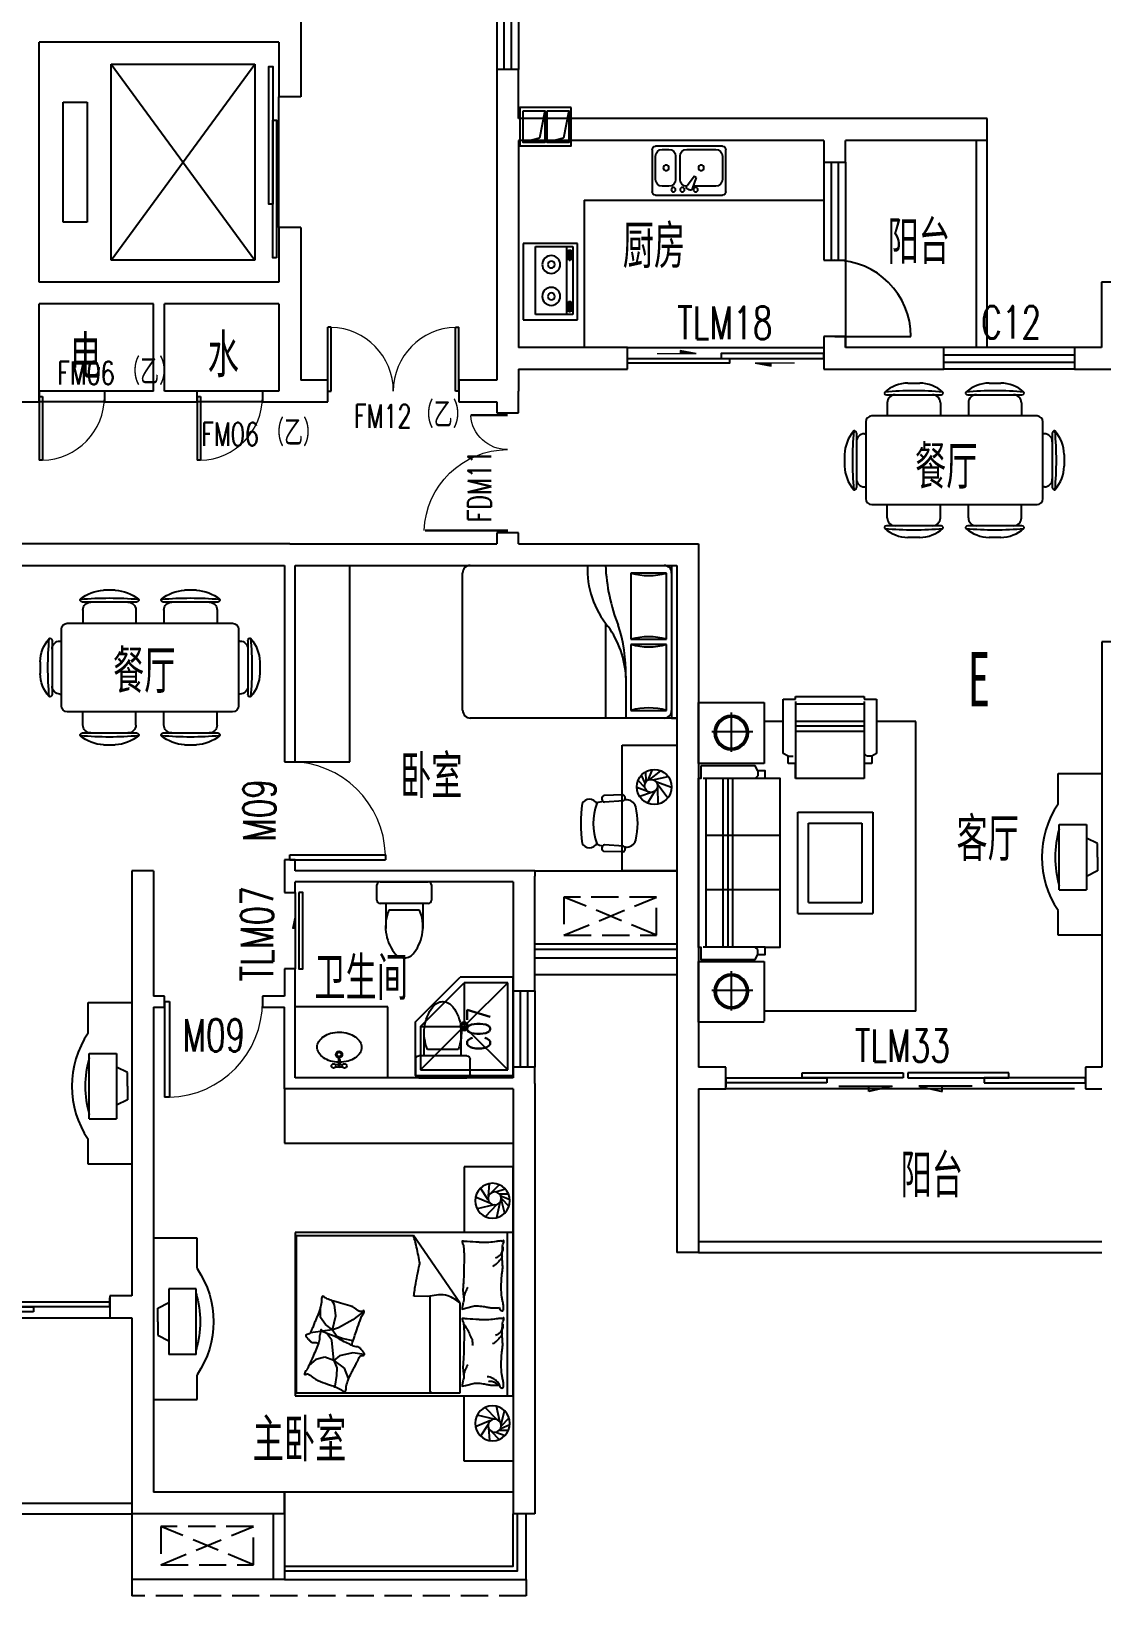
# Model space of a CAD drawing. Extents: x -503102 to -474302, y -636822 to -607622.
# Drawn here: x -489524 to -479702, y -636822 to -622472 of the extents above; entities that cross this region are included whole.
import ezdxf
from ezdxf.enums import TextEntityAlignment as Align

# ---------------------------------------------------------------- set-up
doc = ezdxf.new("R2010")
doc.units = 0
doc.header["$LTSCALE"] = 1000
doc.header["$MEASUREMENT"] = 0
doc.linetypes.add('DASH', pattern=[0.35, 0.25, -0.1])
doc.linetypes.add('HIDDEN2', pattern=[4, 3, -1])
doc.layers.get('0').update_dxf_attribs({"linetype": 'CONTINUOUS'})
for name, color, linetype in [('BACONY', 6, 'CONTINUOUS'), ('FUR', 8, 'CONTINUOUS'), ('LVTRY', 8, 'CONTINUOUS'), ('PUB_DIM', 3, 'CONTINUOUS'), ('PUB_TEXT', 7, 'CONTINUOUS'), ('STAIR', 3, 'CONTINUOUS'), ('Text(文字)', 7, 'CONTINUOUS'), ('WALL', 2, 'CONTINUOUS'), ('WINDOW', 3, 'CONTINUOUS'), ('WINDOW_TEXT', 7, 'CONTINUOUS'), ('厨洁', 151, 'CONTINUOUS'), ('家具', 145, 'CONTINUOUS'), ('看线', 4, 'CONTINUOUS')]:
    doc.layers.add(name, color=color, linetype=linetype)
doc.layers.get('PUB_DIM').off()
doc.styles.add('_TCH_WINDOW', font='SIMPLEX', dxfattribs={"height": 3.5, "bigfont": 'GBCBIG'})
doc.styles.add('ATT', font='TXT')
doc.styles.add('DIM_FONT', font='ROMAND.shx', dxfattribs={"width": 0.7})
doc.styles.add('HZ', font='', dxfattribs={"width": 0.8})
doc.styles.get("Standard").update_dxf_attribs({"font": 'GBENOR', "bigfont": 'GBCBIG'})
doc.styles.get('HZ').set_extended_font_data('FangSong_GB2312')

# ---------------------------------------------------------------- blocks, each defined once
blk = doc.blocks.new('A$C6A1B0631')
for p, q in [((0, 527), (0, 667)), ((30, 697), (470, 697)), ((500, 667), (500, 527)), ((470, 497), (30, 497)), ((80, 497), (80, 267)), ((390, 437), (110, 437)), ((420, 497), (420, 267))]:
    blk.add_line(p, q)
for centre, radius, start, end in [((30, 667), 30, 90, 180), ((470, 667), 30, 0, 90), ((30, 527), 30, 180, 270), ((477, 284), 398, 157.4505, 216.6381), ((23, 284), 398, 323.3619, 382.5495), ((470, 527), 30, 270, 360), ((250, 108), 110, 213.4509, 326.5491)]:
    blk.add_arc(centre, radius, start, end)
blk = doc.blocks.new('12121')
at = {"layer": '厨洁'}
for p, q in [((21333, 79452), (22233, 79452)), ((21333, 78964), (21333, 79452)), ((21383, 79402), (22183, 79402)), ((21383, 79402), (21757, 79028)), ((21383, 79002), (21383, 79402)), ((22183, 79402), (21809, 79028)), ((22183, 79402), (22183, 78602)), ((22233, 79452), (22233, 78552)), ((22233, 79452), (22233, 78902)), ((21333, 78964), (21746, 78552)), ((21383, 79002), (21783, 78602)), ((21383, 79002), (21746, 79002)), ((21758, 79002), (21783, 79002)), ((21783, 79002), (21783, 79027)), ((21783, 79002), (21808, 79002)), ((21783, 78977), (21783, 79002)), ((21783, 78602), (21783, 78964)), ((21809, 78975), (22183, 78602)), ((22233, 78552), (21746, 78552)), ((22183, 78602), (21783, 78602))]:
    blk.add_line(p, q, dxfattribs=at)
for radius in [37.5, 25]:
    blk.add_circle((21783, 79002), radius, dxfattribs=at)
blk = doc.blocks.new('_E0BEL')
for p, q in [((1, 118), (1, 175)), ((13, 118), (13, 175))]:
    blk.add_line(p, q)
at = {"elevation": 0}
for points in [[(-200, 8, -0.138026), (-186, 58, -0.10705), (-140, 105, -0.080655), (-76, 134, -0.06508), (1, 145, -0.068521)], [(13, 144, -0.061921), (86, 133, -0.080655), (149, 103, -0.10705), (194, 55, -0.138026), (208, 5, -0.138026), (193, -45, -0.10705), (147, -93, -0.080655), (84, -121, -0.068521), (3, -132, -0.068521), (-78, -120, -0.080655), (-141, -90, -0.10705), (-187, -42, -0.138026), (-200, 8, -0.138026)]]:
    blk.add_lwpolyline(points, format="xyb", dxfattribs=at)
for centre, radius in [((-43, 178, 0), 20), ((57, 178, 0), 20), ((7, 72, 0), 30), ((7, 72, 0), 20)]:
    blk.add_circle(centre, radius)
for centre, radius, start, end in [((7, -329, 0), 517, 86.4357, 93.5643), ((7, 685, 0), 517, 266.4357, 269.335), ((7, 175, 0), 6, 360, 180), ((7, 685, 0), 517, 270.665, 273.5643), ((7, 118, 0), 6, 180, 360)]:
    blk.add_arc(centre, radius, start, end)
at = {"style": 'DIM_FONT', "width": 0.8, "flags": 9}
for tag in ['XSIZE', 'YSIZE']:
    blk.add_attdef(tag, (0, 0), '', height=0.5, dxfattribs=at)
blk = doc.blocks.new('A$C2D356BCF')
at = {"layer": 'FUR'}
for p, q in [((147, 1482), (547, 1482)), ((147, 1202), (147, 1482)), ((547, 1482), (547, 1)), ((157, 1015), (407, 1015)), ((157, 415), (157, 1015)), ((407, 1015), (407, 415)), ((507, 840), (407, 890)), ((507, 715), (507, 840)), ((507, 590), (407, 540)), ((507, 715), (507, 590)), ((157, 415), (407, 415)), ((147, 0), (147, 228)), ((547, 1), (147, 0))]:
    blk.add_line(p, q, dxfattribs=at)
for centre, radius, start, end in [((862, 715), 865, 145.7553, 214.2447), ((1045, 715), 925, 163.6295, 196.3705)]:
    blk.add_arc(centre, radius, start, end, dxfattribs=at)
blk = doc.blocks.new('$plan$00001557')
at = {"layer": 'FUR'}
for p, q in [((0, 1350), (-450, 1350)), ((-450, 1350), (-450, 750)), ((0, 750), (0, 1350)), ((-226, 1043), (-217, 1159)), ((-202, 1074), (-128, 1149)), ((-207, 976), (-346, 1035)), ((-229, 1012), (-299, 1118)), ((-160, 1083), (-75, 1112)), ((-125, 1064), (-43, 1064)), ((-115, 1048), (-30, 1013)), ((-111, 1011), (-79, 886)), ((-110, 1026), (-38, 950)), ((-174, 964), (-332, 926)), ((-150, 967), (-256, 855)), ((-124, 986), (-153, 845)), ((-2000, -750), (-2000, 750)), ((-2000, 750), (0, 750)), ((-1988, 724), (-1988, -722)), ((-489, 724), (-1988, 724)), ((-489, -103), (-489, 724)), ((-52, 750), (-52, -750)), ((0, 750), (0, -750)), ((-1638, 660), (-1645, 663)), ((-1621, 562), (-1638, 660)), ((-1552, 495), (-1514, 589)), ((-1514, 589), (-1518, 613)), ((-761, 704), (-761, -165)), ((-1810, 415), (-1873, 469)), ((-1645, 426), (-1552, 495)), ((-1645, 426), (-1618, 493)), ((-1618, 493), (-1621, 562)), ((-1728, 395), (-1810, 415)), ((-1645, 426), (-1728, 395)), ((-1645, 426), (-1664, 240)), ((-1593, 381), (-1645, 426)), ((-1471, 355), (-1593, 381)), ((-1368, 369), (-1471, 355)), ((-1767, 158), (-1861, 170)), ((-1658, 145), (-1752, 156)), ((-1658, 145), (-1721, 95)), ((-1700, 190), (-1709, 178)), ((-1664, 240), (-1700, 190)), ((-1658, 145), (-1617, 202)), ((-1603, 127), (-1658, 145)), ((-1658, 145), (-1626, 16)), ((-1617, 202), (-1559, 222)), ((-1559, 222), (-1470, 241)), ((-1721, 95), (-1769, 30)), ((-1769, 30), (-1769, -63)), ((-1626, 16), (-1640, -87)), ((-1472, 52), (-1603, 127)), ((-1368, -28), (-1472, 52)), ((-1640, -87), (-1660, -123)), ((-489, -103), (-916, -722)), ((0, -750), (-2000, -750)), ((-1988, -722), (-916, -722)), ((-450, -1350), (-450, -750)), ((0, -750), (0, -1350)), ((-174, -1002), (-332, -965)), ((-150, -1005), (-256, -894)), ((-124, -1025), (-153, -884)), ((-111, -1050), (-79, -925)), ((-110, -1065), (-38, -989)), ((-207, -1015), (-346, -1074)), ((-229, -1050), (-299, -1157)), ((-226, -1082), (-217, -1198)), ((-202, -1113), (-128, -1187)), ((-160, -1121), (-75, -1151)), ((-125, -1103), (-43, -1103)), ((-115, -1086), (-30, -1052)), ((0, -1350), (-450, -1350))]:
    blk.add_line(p, q, dxfattribs=at)
blk.add_lwpolyline([(-1583, 692, 0.101392), (-1559, 710, -0.223768), (-1546, 716, -0.25558), (-1541, 714, -0.081563), (-1535, 698, -0.071805), (-1534, 681, 0.069985), (-1532, 664, 0.03546), (-1515, 605, 0.029432), (-1485, 539, 0.001554), (-1468, 506, -0.00152), (-1451, 474, -0.004735), (-1433, 439, 0.00382), (-1412, 397, 0.296001), (-1378, 378, -0.649774), (-1367, 357, -0.02319), (-1372, 352, 0.0288), (-1375, 348, 0.005727), (-1380, 341, -0.004358), (-1387, 332, -0.027528), (-1403, 314, -0.046214), (-1414, 305, -0.194121), (-1430, 300, 0.133719), (-1454, 297, 0.011505), (-1496, 279, 0.008882), (-1550, 253, 0.012426), (-1618, 215, -0.033612), (-1644, 203), (-1701, 180), (-1744, 162, 0.224341), (-1757, 147, -0.722772), (-1766, 147, -0.103513), (-1767, 151, 0.053465), (-1767, 158, 0.030109), (-1772, 181, -0.031436), (-1776, 203, -0.05324), (-1776, 218, 0.05518), (-1777, 233, 0.056271), (-1783, 258, 0.0108), (-1835, 384, 0.00456), (-1873, 469, 0.01125), (-1889, 503, 0.069394), (-1902, 521, -0.079756), (-1912, 537, -0.106399), (-1915, 551, -0.328642), (-1912, 555, -0.299547), (-1906, 554, 0.189917), (-1896, 549, 0.033518), (-1886, 548, 0.075627), (-1882, 549, 0.053489), (-1874, 553, 0.017838), (-1853, 566, 0.038394), (-1830, 585, -0.059529), (-1815, 597, -0.035943), (-1790, 610, -0.011245), (-1705, 642, -0.006203), (-1667, 655, 0.010783), (-1645, 663, 0.019485), (-1632, 668, 0.005062)], format="xyb", close=True, dxfattribs=at)
for points in [[(-127, 649, -0.263368), (-108, 677, -0.494818), (-89, 668, -0.049225), (-88, 650, -0.036831), (-89, 626, -0.031893), (-97, 589, 0.035782), (-104, 555, 0.032941), (-110, 465, 0.026564), (-104, 354, 0.017905), (-99, 316, -0.033397), (-97, 296, -0.03204), (-97, 259, 0.018442), (-101, 195, 0.010837), (-100, 130, 0.014624), (-97, 82, 0.111249), (-89, 59, -0.153708), (-86, 42, -0.076444), (-87, 35, -0.215512), (-89, 33, -0.585858), (-92, 36, 0.363489), (-95, 41, 0.191716), (-106, 41, -0.129675), (-123, 39, -0.01735), (-140, 42, 0.019326), (-155, 44, 0.018818), (-223, 51, 0.021828), (-283, 52, 0.006204), (-316, 50, 0.001963), (-423, 44, 0.028341), (-459, 40, -0.117014), (-468, 41, -0.36606), (-469, 42, -0.03973), (-466, 56, -0.048309), (-461, 69, 0.062981), (-457, 80, 0.04058), (-454, 103, 0.014345), (-451, 170, 0.005484), (-452, 296, 0.007153), (-455, 392, 0.008762), (-458, 434, -0.008153), (-461, 480, -0.06251), (-456, 537, 0.078669), (-454, 583, 0.047825), (-459, 605, -0.034494), (-466, 636, -0.023571), (-469, 661, -0.510228), (-468, 662), (-438, 655), (-356, 634, 0.073041), (-336, 632, 0.023305), (-275, 638, 0.018299), (-252, 642, -0.01097), (-214, 649, -0.042281), (-180, 652, -0.027201), (-126, 649)], [(-127, 649, -0.077379), (-152, 614, -0.077379), (-187, 589, -0.047525), (-211, 579, -0.047525), (-238, 574)], [(-143, 651, -0.05369), (-156, 636, -0.070312), (-168, 628, -0.015448), (-177, 625, -0.013244), (-187, 621, -0.082127), (-205, 618, -0.064164), (-228, 621)], [(-454, 559, 0.009729), (-445, 531, 0.009729), (-435, 504, 0.007971), (-426, 483, 0.007971), (-416, 461)], [(-1480, 286, 0.025626), (-1478, 274, 0.0108), (-1436, 145, 0.00456), (-1405, 58, 0.01125), (-1391, 23, 0.069394), (-1380, 4, -0.079756), (-1371, -13, -0.106399), (-1368, -28, -0.328642), (-1372, -32, -0.299547), (-1378, -29, 0.189917), (-1387, -24, 0.033518), (-1397, -23, 0.075627), (-1402, -23, 0.053489), (-1410, -26, 0.017838), (-1432, -38, 0.038394), (-1456, -55, -0.059529), (-1472, -66, -0.035943), (-1498, -76, -0.011245), (-1585, -102, -0.006203), (-1624, -112, 0.010783), (-1647, -118, 0.019485), (-1660, -123, 0.005062), (-1710, -142, 0.101392), (-1736, -159, -0.223768), (-1749, -164, -0.25558), (-1754, -161, -0.081563), (-1759, -145, -0.071805), (-1759, -128, 0.069985), (-1759, -111, 0.03546), (-1772, -51, 0.029432), (-1797, 18, 0.001554), (-1811, 51, -0.00152), (-1826, 85, -0.004735), (-1840, 121, 0.00382), (-1859, 164, 0.296001), (-1891, 186, -0.649774), (-1900, 208, -0.02319), (-1895, 212, 0.0288), (-1892, 216, 0.005727), (-1886, 223, -0.004358), (-1878, 231, -0.027528), (-1861, 248, -0.046214), (-1850, 257, -0.194121), (-1833, 260, 0.133719), (-1809, 261, 0.005779), (-1787, 268, 0.008882)], [(-455, 89, 0.016108), (-429, 128, 0.024599), (-414, 155, 0.009477), (-391, 204, 0.015937), (-378, 234, 0.072521), (-375, 250, 0.033339), (-375, 287)], [(-101, 175, 0.027842), (-111, 199, 0.048685), (-119, 211, 0.023666), (-144, 239, 0.031223), (-164, 258, 0.046801), (-172, 264, 0.023191), (-189, 272)], [(-95, 93, 0.088153), (-98, 128, 0.088153), (-114, 159, 0.077547), (-135, 181, 0.077547), (-162, 195)], [(-489, -103, -0.085272), (-599, -167, -0.124044), (-686, -176), (-782, -162), (-912, -164)], [(-127, -60, -0.263368), (-108, -32, -0.494818), (-89, -41, -0.049225), (-88, -59, -0.036831), (-89, -83, -0.031893), (-97, -121, 0.035782), (-104, -155, 0.032941), (-110, -244, 0.026564), (-104, -356, 0.017905), (-99, -393, -0.033397), (-97, -413, -0.03204), (-97, -450, 0.018442), (-101, -515, 0.010837), (-100, -579, 0.014624), (-97, -627, 0.111249), (-89, -650, -0.153708), (-86, -667, -0.076444), (-87, -674, -0.215512), (-89, -676, -0.585858), (-92, -673, 0.363489), (-95, -669, 0.191716), (-106, -669, -0.129675), (-123, -671, -0.01735), (-140, -668, 0.019326), (-155, -665, 0.018818), (-223, -658, 0.021828), (-283, -657, 0.006204), (-316, -659, 0.001963), (-423, -665, 0.028341), (-459, -669, -0.117014), (-468, -669, -0.36606), (-469, -667, -0.03973), (-466, -654, -0.048309), (-461, -640, 0.062981), (-457, -629, 0.04058), (-454, -606, 0.014345), (-451, -539, 0.005484), (-452, -414, 0.007153), (-455, -317, 0.008762), (-458, -275, -0.008153), (-461, -229, -0.06251), (-456, -172, 0.078669), (-454, -127, 0.047825), (-459, -104, -0.034494), (-466, -73, -0.023571), (-469, -48, -0.510228), (-468, -47), (-438, -55), (-356, -75, 0.073041), (-336, -77, 0.023305), (-275, -71, 0.018299), (-252, -67, -0.01097), (-214, -60, -0.042281), (-180, -57, -0.027201), (-126, -60)], [(-912, -164, 0.007867), (-894, -282, 0.009508), (-876, -378, 0.006616), (-862, -443, -0.023828), (-858, -462, -0.080713), (-859, -480, -0.009591), (-891, -633, -0.013133), (-899, -666, -0.007859), (-916, -722)], [(-454, -151, 0.009729), (-445, -178, 0.009729), (-435, -205, 0.007971), (-426, -227, 0.007971), (-416, -248)], [(-101, -534, 0.027842), (-111, -510, 0.048685), (-119, -498, 0.023666), (-144, -470, 0.031223), (-164, -451, 0.046801), (-172, -446, 0.023191), (-189, -438)], [(-95, -616, 0.088153), (-98, -582, 0.088153), (-114, -550, 0.077547), (-135, -529, 0.077547), (-162, -515)]]:
    blk.add_lwpolyline(points, format="xyb", dxfattribs=at)
for centre, radius in [((-190, 1001), 160), ((-170, 1023), 60), ((-190, -1040), 160), ((-170, -1062), 60)]:
    blk.add_circle(centre, radius, dxfattribs=at)
blk.add_arc((-741, 704), 20, 90, 180, dxfattribs=at)
at = {"layer": 'FUR', "width": 0.8, "flags": 9}
for tag in ['YSIZE', 'XSIZE']:
    blk.add_attdef(tag, (-190, 1001), '', height=0.5, rotation=295.9434, dxfattribs=at)
at = {"layer": 'FUR', "text_generation_flag": 4, "width": 0.8, "flags": 9}
for tag in ['YSIZE', 'XSIZE']:
    blk.add_attdef(tag, (-190, -1040), '', height=0.5, rotation=64.0566, dxfattribs=at)
blk = doc.blocks.new('12PSTG02')
at = {"color": 0, "linetype": 'ByBlock'}
for p, q in [((-5.882738, 11.493405), (-13.636493, 11.294805)), ((-5.73403, 9.170818), (-13.415554, 8.575543)), ((-4.996459, 9.562867), (-5.284204, 9.540568)), ((-5.882738, -11.493405), (-13.636493, -11.294805)), ((-5.73403, -9.170818), (-13.415554, -8.575543)), ((-4.996459, -9.562867), (-5.284204, -9.540568)), ((-4.996459, -9.562867), (-5.28099, -9.544821))]:
    blk.add_line(p, q, dxfattribs=at)
for centre, radius, start, end in [((39.486083, 0), 62.486083, 172.590731, 187.409269), ((-19.5, 6.311132), 3.452743, 30.392687, 149.607313), ((4.70097, 0), 22.70097, 159.208954, 200.791046), ((-12.998837, 0.943692), 7.999035, 97.334712, 116.212212), ((-13.097037, 9.970029), 1.4304, 112.156422, 257.133709), ((-6.286552, 10.301496), 1.258456, 296.04311, 431.283835), ((-4.647836, 5.578088), 4, 16.10866, 95), ((-28.187947, 0), 28.187947, 346.275006, 373.724994), ((-19.5, -6.311132), 3.452743, 210.392687, 329.607313), ((-12.998837, -1.056308), 7.999035, 243.61801, 261.904764), ((-13.097037, -9.970029), 1.4304, 102.866291, 247.843578), ((-6.286552, -10.301496), 1.258456, 288.716165, 423.95689), ((-4.647836, -5.578088), 4, 265, 343.89134)]:
    blk.add_arc(centre, radius, start, end, dxfattribs=at)
at = {"color": 0, "linetype": 'ByBlock', "style": 'ATT'}
for tag, p, flags in [('ITEM', (-22, -21), 3), ('ROOM_NUMBER', (-22, -29), 1)]:
    blk.add_attdef(tag, p, '', height=6, dxfattribs=dict(at, flags=flags))
blk = doc.blocks.new('-CHAI6')
at = {"xscale": 22.75, "yscale": 22.75, "zscale": 22.75}
blk.add_blockref('12PSTG02', (519, 28), dxfattribs=at)
blk = doc.blocks.new('M_C5')
for p, q in [((-60, 63), (-50, 152)), ((-28, 86), (7, 160)), ((-9, 88), (59, 149)), ((-54, -14), (-154, 45)), ((-71, 21), (-106, 120)), ((12, 83), (112, 114)), ((26, 75), (152, 50)), ((42, 53), (156, -35)), ((48, 21), (102, -123)), ((-26, -30), (-153, -47)), ((14, -26), (-99, -126)), ((41, -2), (5, -160))]:
    blk.add_line(p, q)
for centre, radius in [((0, 0), 160), ((-11, 28), 60)]:
    blk.add_circle(centre, radius)
at = {"width": 0.8, "flags": 9}
for tag in ['XSIZE', 'YSIZE']:
    blk.add_attdef(tag, (0, 0), '', height=0.5, dxfattribs=at)
blk = doc.blocks.new('434')
at = {"layer": 'FUR'}
for p, q in [((203562, 31869), (203562, 31915)), ((203562, 31915), (204962, 31915)), ((203562, 31869), (204962, 31869)), ((204962, 31869), (204962, 31915)), ((204962, 31915), (204962, 31499)), ((203562, 30021), (203562, 31799)), ((204239, 31822), (203632, 31822)), ((203632, 31822), (203632, 31495)), ((204239, 31495), (204239, 31822)), ((204892, 31822), (204286, 31822)), ((204286, 31822), (204286, 31495)), ((204892, 31495), (204892, 31822)), ((204962, 31799), (204962, 30021)), ((203632, 31495), (204239, 31495)), ((204286, 31495), (204892, 31495)), ((204577, 31449), (204962, 31449)), ((204099, 31262), (204962, 31262)), ((204892, 29951), (203632, 29951))]:
    blk.add_line(p, q, dxfattribs=at)
for centre, radius, start, end in [((203632, 31799), 70, 90, 180), ((204892, 31799), 70, 360, 450), ((203072, 31659), 583, 343.7398, 376.2602), ((204799, 31659), 583, 163.7398, 196.2602), ((203726, 31659), 583, 343.7398, 376.2602), ((205452, 31659), 583, 163.7398, 196.2602), ((204558, 29985), 1464, 89.2582, 107.8034), ((204627, 30592), 858, 92.5398, 126.0403), ((203484, 32977), 1717, 272.616, 291.4069), ((203597, 31921), 825, 267.5673, 309.5461), ((203632, 30021), 70, 180, 270), ((204892, 30022), 70, 270.033, 360.033)]:
    blk.add_arc(centre, radius, start, end, dxfattribs=at)
blk = doc.blocks.new('drr')
at = {"layer": '厨洁'}
for p, q in [((264993, 83148), (264993, 83536)), ((265023, 83567), (265637, 83567)), ((265351, 83536), (265085, 83536)), ((265576, 83536), (265514, 83536)), ((265668, 83536), (265668, 83148)), ((265023, 83475), (265023, 83260)), ((265412, 83260), (265412, 83475)), ((265453, 83475), (265453, 83260)), ((265637, 83260), (265637, 83475)), ((265260, 83280), (265278, 83290)), ((265299, 83176), (265260, 83280)), ((265278, 83290), (265348, 83204)), ((265637, 83117), (265023, 83117)), ((265085, 83199), (265290, 83199)), ((265328, 83165), (265342, 83174)), ((265514, 83199), (265576, 83199))]:
    blk.add_line(p, q, dxfattribs=at)
for centre, radius in [((265218, 83368), 25.6), ((265540, 83368), 25.6), ((265269, 83168), 20.5), ((265391, 83168), 20.5), ((265473, 83168), 20.5)]:
    blk.add_circle(centre, radius, dxfattribs=at)
for centre, radius, start, end in [((265023, 83536), 30.7, 90, 180), ((265085, 83475), 61.4, 90, 180), ((265351, 83475), 61.4, 0, 90), ((265514, 83475), 61.4, 90, 180), ((265576, 83475), 61.4, 0, 90), ((265637, 83536), 30.7, 0, 90), ((265085, 83260), 61.4, 180, 270), ((265351, 83260), 61.4, 270, 360), ((265514, 83260), 61.4, 180, 270), ((265576, 83260), 61.4, 270, 360), ((265023, 83148), 30.7, 180, 270), ((265318, 83183), 20.5, 200.5377, 300), ((265332, 83191), 20.5, 300, 399.4623), ((265637, 83148), 30.7, 270, 360)]:
    blk.add_arc(centre, radius, start, end, dxfattribs=at)
blk = doc.blocks.new('ewerw')
at = {"layer": '厨洁'}
for p, q in [((266353, 82673), (266853, 82673)), ((266353, 81973), (266353, 82673)), ((266853, 82673), (266853, 81973)), ((266397, 82646), (266397, 82024)), ((266739, 82646), (266397, 82646)), ((266421, 82603), (266404, 82603)), ((266404, 82603), (266404, 82539)), ((266404, 82539), (266421, 82539)), ((266430, 82614), (266419, 82614)), ((266429, 82522), (266419, 82522)), ((266421, 82539), (266421, 82603)), ((266453, 82646), (266453, 82024)), ((266739, 82024), (266739, 82646)), ((266404, 82130), (266404, 82066)), ((266421, 82130), (266404, 82130)), ((266430, 82141), (266419, 82141)), ((266421, 82066), (266421, 82130)), ((266853, 81973), (266353, 81973)), ((266397, 82024), (266739, 82024)), ((266404, 82066), (266421, 82066)), ((266429, 82049), (266419, 82049))]:
    blk.add_line(p, q, dxfattribs=at)
for points in [[(266410, 82539, 0.008736), (266410, 82535, 0.076276), (266415, 82524, 0.259034), (266419, 82522, 0.259034)], [(266419, 82522, 0.259034), (266422, 82524, 0.076276), (266427, 82535, 0.036515), (266430, 82549, 0.026615), (266431, 82568, 0.026615), (266430, 82587, 0.036515), (266427, 82600, 0.076276), (266422, 82612, 0.259034), (266419, 82614, 0.259034), (266415, 82612, 0.056762), (266411, 82603, 0.036515)], [(266429, 82522, 0.259034), (266433, 82524, 0.076276), (266438, 82535, 0.036515), (266440, 82549, 0.026615), (266441, 82568, 0.026615), (266440, 82587, 0.036515), (266438, 82600, 0.076276), (266433, 82612, 0.259034), (266429, 82614, 0.078462), (266428, 82614, 0.056762)], [(266419, 82049, 0.259034), (266422, 82051, 0.076276), (266427, 82062, 0.036515), (266430, 82076, 0.026615), (266431, 82095, 0.026615), (266430, 82114, 0.036515), (266427, 82127, 0.076276), (266422, 82139, 0.259034), (266419, 82141, 0.259034), (266415, 82139, 0.056762), (266411, 82130, 0.036515)], [(266429, 82049, 0.259034), (266433, 82051, 0.076276), (266438, 82062, 0.036515), (266440, 82076, 0.026615), (266441, 82095, 0.026615), (266440, 82114, 0.036515), (266438, 82127, 0.076276), (266433, 82139, 0.259034), (266429, 82141, 0.078462), (266428, 82141, 0.056762)], [(266410, 82066, 0.008736), (266410, 82062, 0.076276), (266415, 82051, 0.259034), (266419, 82049, 0.259034)]]:
    blk.add_lwpolyline(points, format="xyb", dxfattribs=at)
for centre, radius in [((266594, 82481), 82.5), ((266594, 82481), 31.6), ((266594, 82189), 82.5), ((266594, 82189), 31.6)]:
    blk.add_circle(centre, radius, dxfattribs=at)
blk = doc.blocks.new('12PCOU13')
at = {"color": 0, "linetype": 'ByBlock'}
for p, q in [((23, 34), (2, 34)), ((3, -34), (3, 34)), ((10, 34), (10, -34)), ((12, 34), (12, -34)), ((14, 34), (14, -34)), ((24, 35), (23, 34)), ((27, 34), (23, 34)), ((24, 37), (24, 35)), ((33, 11), (3, 11)), ((33, -11), (3, -11)), ((23, -34), (2, -34)), ((27, -34), (23, -34)), ((24, -35), (23, -34)), ((24, -37), (24, -35))]:
    blk.add_line(p, q, dxfattribs=at)
blk.add_lwpolyline([(1, -39), (1, -34), (0, -34), (0, 34), (1, 34), (1, 39), (23, 39), (24, 37), (27, 37), (27, 34), (33, 34), (33, -34), (27, -34), (27, -37), (24, -37), (23, -39)], close=True, dxfattribs=at)
blk = doc.blocks.new('322342')
at = {"layer": 'FUR'}
for p, q in [((197611, 24943), (197611, 24340)), ((198170, 24943), (197611, 24943)), ((198170, 24340), (198170, 24943)), ((200543, 24943), (199984, 24943)), ((199984, 24943), (199984, 24340)), ((200543, 24340), (200543, 24943)), ((197878, 24444), (197878, 24821)), ((200251, 24444), (200251, 24821)), ((198063, 24641), (197701, 24641)), ((200436, 24641), (200074, 24641)), ((197611, 24340), (198170, 24340)), ((199984, 24340), (200534, 24340)), ((200442, 22949), (200442, 24340)), ((199544, 24032), (198615, 24032)), ((198615, 24032), (198615, 23344)), ((199544, 24032), (199544, 23344)), ((199444, 23932), (198715, 23932)), ((198715, 23932), (198715, 23444)), ((199444, 23932), (199444, 23444)), ((198715, 23444), (199444, 23444)), ((197784, 22949), (197784, 23308)), ((198615, 23344), (199544, 23344)), ((200442, 22949), (197784, 22949))]:
    blk.add_line(p, q, dxfattribs=at)
at = {"layer": 'FUR', "linetype": 'HIDDEN2'}
blk.add_line((197784, 24166), (197784, 24340), dxfattribs=at)
at = {"layer": 'FUR', "linetype": 'ByBlock'}
for p, q in [((197578, 24166), (197578, 24052)), ((198078, 24166), (197578, 24166)), ((198101, 24120), (198078, 24166)), ((198101, 24120), (198101, 24075)), ((198169, 24120), (198101, 24120)), ((198169, 24052), (198169, 24120)), ((197578, 24052), (197555, 24052)), ((197555, 24052), (197555, 23422)), ((197601, 24052), (198306, 24052)), ((197623, 24052), (197623, 23422)), ((197783, 23422), (197783, 24052)), ((197828, 23422), (197828, 24052)), ((197874, 23422), (197874, 24052)), ((198306, 24052), (198169, 24052)), ((198306, 23422), (198306, 24052)), ((197555, 23422), (197578, 23422)), ((197578, 23422), (197578, 23308)), ((197601, 23422), (198169, 23422)), ((198101, 23399), (198078, 23422)), ((198101, 23353), (198101, 23399)), ((198169, 23422), (198306, 23422)), ((198169, 23353), (198169, 23422)), ((197578, 23308), (198078, 23308)), ((198078, 23308), (198101, 23353)), ((198101, 23353), (198169, 23353))]:
    blk.add_line(p, q, dxfattribs=at)
at = {"layer": 'FUR'}
for centre, radius in [((197886, 24641), 157), ((197886, 24641), 141), ((200259, 24641), 157), ((200259, 24641), 141)]:
    blk.add_circle(centre, radius, dxfattribs=at)
at = {"layer": 'FUR', "xscale": 22.75000000000364, "yscale": 22.75000000000364, "zscale": 22.75, "rotation": 269.9999999967016}
blk.add_blockref('12PCOU13', (199079, 24945), dxfattribs=at)
blk = doc.blocks.new('5345')
at = {"layer": 'FUR'}
for p, q in [((207280, 31820), (207370, 31820)), ((207900, 31820), (207990, 31820)), ((207117, 31730), (207533, 31730)), ((207737, 31730), (208152, 31730)), ((207122, 31669), (207122, 31568)), ((207528, 31669), (207528, 31568)), ((207742, 31669), (207742, 31568)), ((208148, 31669), (208148, 31568)), ((206958, 31523), (206958, 30936)), ((208267, 31568), (207003, 31568)), ((208312, 30936), (208312, 31523)), ((206886, 31437), (206886, 31022)), ((206947, 31432), (206958, 31432)), ((208323, 31432), (208312, 31432)), ((208384, 31437), (208384, 31022)), ((206796, 31274), (206796, 31185)), ((208474, 31274), (208474, 31185)), ((206947, 31026), (206958, 31026)), ((208323, 31026), (208312, 31026)), ((207003, 30891), (208267, 30891)), ((207122, 30790), (207122, 30891)), ((207528, 30790), (207528, 30891)), ((207742, 30790), (207742, 30891)), ((208148, 30790), (208148, 30891)), ((207533, 30729), (207117, 30729)), ((207370, 30639), (207280, 30639)), ((208152, 30729), (207737, 30729)), ((207990, 30639), (207900, 30639))]:
    blk.add_line(p, q, dxfattribs=at)
for centre, radius, start, end in [((207289, 31535), 285, 91.7651, 130.7265), ((207361, 31535), 285, 49.2735, 88.2349), ((207909, 31535), 285, 91.7651, 130.7265), ((207981, 31535), 285, 49.2735, 88.2349), ((207109, 31744), 9.02, 130.7265, 202.67), ((207117, 31748), 18, 202.67, 270), ((207325, 29313), 2448, 84.8023, 95.1977), ((207183, 31669), 60.9, 90, 180), ((207467, 31669), 60.9, 0, 90), ((207533, 31748), 18, 270, 337.33), ((207541, 31744), 9.02, 337.33, 409.2735), ((207729, 31744), 9.02, 130.7265, 202.67), ((207737, 31748), 18, 202.67, 270), ((207945, 29313), 2448, 84.8023, 95.1977), ((207803, 31669), 60.9, 90, 180), ((208087, 31669), 60.9, 0, 90), ((208152, 31748), 18, 270, 337.33), ((208161, 31744), 9.02, 337.33, 409.2735), ((207080, 31265), 285, 139.2735, 178.2349), ((209303, 31229), 2448, 174.8023, 185.1977), ((206871, 31445), 9.02, 67.33, 139.2735), ((206868, 31437), 18, 0, 67.33), ((207003, 31523), 45.1, 90, 180), ((208267, 31523), 45.1, 0, 90), ((208402, 31437), 18, 112.67, 180), ((208399, 31445), 9.02, 40.7265, 112.67), ((205967, 31229), 2448, 354.8023, 365.1977), ((208190, 31265), 285, 1.7651, 40.7265), ((206947, 31371), 60.9, 90, 180), ((208323, 31371), 60.9, 0, 90), ((207080, 31193), 285, 181.7651, 220.7265), ((208190, 31193), 285, 319.2735, 358.2349), ((206871, 31013), 9.02, 220.7265, 292.67), ((206868, 31022), 18, 292.67, 360), ((206947, 31087), 60.9, 180, 270), ((208323, 31087), 60.9, 270, 360), ((208402, 31022), 18, 180, 247.33), ((208399, 31013), 9.02, 247.33, 319.2735), ((207003, 30936), 45.1, 180, 270), ((208267, 30936), 45.1, 270, 360), ((207183, 30790), 60.9, 180, 270), ((207467, 30790), 60.9, 270, 360), ((207803, 30790), 60.9, 180, 270), ((208087, 30790), 60.9, 270, 360), ((207109, 30715), 9.02, 157.33, 229.2735), ((207117, 30711), 18, 90, 157.33), ((207289, 30924), 285, 229.2735, 268.2349), ((207325, 33146), 2448, 264.8023, 275.1977), ((207361, 30924), 285, 271.7651, 310.7265), ((207533, 30711), 18, 22.67, 90), ((207541, 30715), 9.02, 310.7265, 382.67), ((207729, 30715), 9.02, 157.33, 229.2735), ((207737, 30711), 18, 90, 157.33), ((207945, 33146), 2448, 264.8023, 275.1977), ((207909, 30924), 285, 229.2735, 268.2349), ((207981, 30924), 285, 271.7651, 310.7265), ((208152, 30711), 18, 22.67, 90), ((208161, 30715), 9.02, 310.7265, 382.67)]:
    blk.add_arc(centre, radius, start, end, dxfattribs=at)
blk = doc.blocks.new('_LIFTD')
for points in [[(-0.5476, -0.6024), (-0.5476, -0.7742), (0.2411, -0.7742), (0.2411, -0.6024), (-0.5476, -0.6024)], [(-0.2411, -0.7836), (-0.2411, -0.9554), (0.5476, -0.9554), (0.5476, -0.7836), (-0.2411, -0.7836)]]:
    blk.add_lwpolyline(points)
blk = doc.blocks.new('A$C182C7DDB')
at = {"layer": 'LVTRY', "linetype": 'Continuous'}
for p, q in [((230, 320), (181, 69)), ((450, 320), (401, 69)), ((181, 69), (30, 30)), ((401, 69), (250, 30))]:
    blk.add_line(p, q, dxfattribs=at)
for points in [[(470, 350), (0, 350), (0, 0), (470, 0)], [(30, 320), (230, 320), (230, 30), (30, 30)], [(250, 320), (450, 320), (450, 30), (250, 30)]]:
    blk.add_lwpolyline(points, close=True, dxfattribs=at)
blk = doc.blocks.new('A$C3D92468E')
at = {"layer": 'WINDOW', "linetype": 'DASH'}
for p, q in [((850, 0), (0, 350)), ((0, 0), (850, 350))]:
    blk.add_line(p, q, dxfattribs=at)
blk.add_lwpolyline([(850, 0), (850, 350), (0, 350), (0, 0)], close=True, dxfattribs=at)
blk = doc.blocks.new('$DorLib2D$00000002')
for p, q in [((-0.5, 0), (-0.5, 0.4875)), ((-0.475, 0.4875), (-0.5, 0.4875)), ((-0.475, 0), (-0.475, 0.4875)), ((0.475, 0), (0.475, 0.4875)), ((0.475, 0.4875), (0.5, 0.4875)), ((0.5, 0), (0.5, 0.4875)), ((-0.5, 0), (-0.475, 0)), ((0.5, 0), (0.475, 0))]:
    blk.add_line(p, q)
at = {"lineweight": 13}
for centre, start, end in [((-0.4875, 0), 0, 88.53072), ((0.4875, 0), 91.46928, 180)]:
    blk.add_arc(centre, 0.4875, start, end, dxfattribs=at)
blk = doc.blocks.new('$DorLib2D$00000025')
at = {"const_width": 0.02}
for points in [[(0.481, -0.001), (0.481, 0.691)], [(-0.481, 0.001), (-0.481, 0.308)]]:
    blk.add_lwpolyline(points, dxfattribs=at)
at = {"lineweight": 13}
for centre, radius, start, end in [((0.505, -0.002), 0.699, 91.9397, 179.7238), ((-0.501, 0.003), 0.307, 359.7899, 445.7508)]:
    blk.add_arc(centre, radius, start, end, dxfattribs=at)
blk = doc.blocks.new('$DorLib2D$00000001')
for p, q in [((0.45, 0.975), (0.5, 0.975)), ((0.45, 0), (0.45, 0.975)), ((0.5, 0), (0.5, 0.975)), ((0.5, 0), (0.45, 0))]:
    blk.add_line(p, q)
at = {"lineweight": 13}
blk.add_arc((0.475, 0), 0.975, 91.4693, 180, dxfattribs=at)
blk = doc.blocks.new('$TCHSYS$WIN2D')
for p, q in [((-0.5, 0.5), (0.5, 0.5)), ((0.5, 0.167), (-0.5, 0.167)), ((0.5, -0.167), (-0.5, -0.167)), ((-0.5, -0.5), (0.5, -0.5))]:
    blk.add_line(p, q)
blk = doc.blocks.new('$DorLib2D$00000038')
for p, q in [((-0.5, 0), (-0.5, 0.025)), ((-0.5, 0.0141), (-0.5, 0)), ((-0.2187, 0.0141), (-0.5, 0.0141)), ((-0.5, 0), (-0.2187, 0)), ((-0.2875, 0), (-0.2875, -0.0141)), ((-0.0062, 0), (-0.2875, 0)), ((-0.2187, 0), (-0.2187, 0.0141)), ((-0.1857, 0.0233), (-0.037, 0.0233)), ((-0.037, 0.0233), (-0.1019, 0.0377)), ((-0.1019, 0.0377), (-0.1019, 0.0233)), ((-0.0062, -0.0141), (-0.0062, 0)), ((0.0062, 0), (0.2875, 0)), ((0.0062, -0.0141), (0.0062, 0)), ((0.037, 0.0233), (0.1019, 0.0377)), ((0.1857, 0.0233), (0.037, 0.0233)), ((0.1019, 0.0377), (0.1019, 0.0233)), ((0.2187, 0.0141), (0.5, 0.0141)), ((0.2187, 0), (0.2187, 0.0141)), ((0.5, 0), (0.2187, 0)), ((0.2875, 0), (0.2875, -0.0141)), ((0.5, 0.0141), (0.5, 0)), ((-0.2875, -0.0141), (-0.0062, -0.0141)), ((0.2875, -0.0141), (0.0062, -0.0141))]:
    blk.add_line(p, q)
blk = doc.blocks.new('$DorLib2D$00000020')
at = {"lineweight": 13}
blk.add_line((0.2, 0.07), (-0.2, 0.07), dxfattribs=at)
blk.add_lwpolyline([(-0.5, 0.12), (0.5, 0.12), (0.5, 0.17), (-0.5, 0.17)], close=True)
blk.add_lwpolyline([(-0.2, 0.07), (-0.035, 0.037), (-0.035, 0.07)], dxfattribs=at)
blk.add_solid([(-0.2, 0.07), (-0.035, 0.037), (-0.035, 0.07)], dxfattribs=at)
blk = doc.blocks.new('$DorLib2D$00000019')
at = {"lineweight": 13}
for p, q in [((0.15, 0.025), (0.2319, 0.0395)), ((0.35, 0.025), (0.15, 0.025)), ((0.2319, 0.0395), (0.2319, 0.025)), ((-0.35, -0.025), (-0.15, -0.025)), ((-0.15, -0.025), (-0.2319, -0.0395)), ((-0.2319, -0.0395), (-0.2319, -0.025))]:
    blk.add_line(p, q, dxfattribs=at)
for points in [[(-0.5, 0), (0.0192, 0), (0.0192, 0.025), (-0.5, 0.025)], [(0.5, -0.025), (-0.024, -0.025), (-0.024, 0), (0.5, 0)]]:
    blk.add_lwpolyline(points, close=True)
for points in [[(0.2319, 0.0395), (0.2319, 0.025), (0.15, 0.025)], [(-0.2319, -0.0395), (-0.2319, -0.025), (-0.15, -0.025)]]:
    blk.add_solid(points, dxfattribs=at)

msp = doc.modelspace()

# ---------------------------------------------------------------- linework, layer by layer
at = {"layer": 'BACONY'}
for p, q in [((-480852, -625372), (-480852, -623472)), ((-480752, -625372), (-480752, -623472)), ((-480752, -625372), (-480752, -623472)), ((-483402, -633572), (-479702, -633572)), ((-483402, -633672), (-479702, -633672)), ((-492302, -635972), (-488602, -635972)), ((-492302, -636072), (-488602, -636072))]:
    msp.add_line(p, q, dxfattribs=at)
at = {"layer": 'FUR'}
for p, q in [((-486602, -629172), (-486602, -627372)), ((-487102, -629172), (-486602, -629172)), ((-487202, -632172), (-487202, -632672)), ((-487202, -632672), (-485102, -632670))]:
    msp.add_line(p, q, dxfattribs=at)
msp.add_lwpolyline([(-484102, -629019), (-483602, -629019), (-483602, -630172), (-484102, -630172)], close=True, dxfattribs=at)
at = {"layer": 'STAIR'}
for p, q in [((-488792, -624572), (-488792, -622772)), ((-488792, -622772), (-487472, -624572)), ((-488792, -624572), (-487472, -622772)), ((-488792, -622772), (-487472, -622772)), ((-487472, -622772), (-487472, -624572)), ((-487252, -624272), (-487252, -623072)), ((-487252, -624272), (-487252, -623072)), ((-489232, -623122), (-489012, -623122)), ((-489232, -624222), (-489232, -623122)), ((-489012, -623122), (-489012, -624222)), ((-489012, -624222), (-489232, -624222)), ((-487472, -624572), (-488792, -624572))]:
    msp.add_line(p, q, dxfattribs=at)
at = {"layer": 'WALL', "linetype": 'Continuous'}
for p, q in [((-487052, -621872), (-487052, -622472)), ((-487052, -622472), (-487052, -623072)), ((-487252, -622572), (-489452, -622572)), ((-489452, -624772), (-489452, -622572)), ((-487252, -622572), (-487252, -623072)), ((-485052, -622822), (-485252, -622822)), ((-485252, -622822), (-485252, -623372)), ((-485052, -623272), (-485052, -622822)), ((-487052, -623072), (-487252, -623072)), ((-482152, -623272), (-485052, -623272)), ((-480752, -623272), (-482152, -623272)), ((-480752, -623472), (-480752, -623272)), ((-485252, -623372), (-485252, -625472)), ((-485052, -623472), (-485052, -625372)), ((-482252, -623472), (-485052, -623472)), ((-482252, -623472), (-482252, -623672)), ((-480752, -623472), (-482052, -623472)), ((-482052, -623672), (-482052, -623472)), ((-482252, -623672), (-482052, -623672)), ((-487252, -624272), (-487252, -624772)), ((-487052, -624272), (-487252, -624272)), ((-487052, -624272), (-487052, -624872)), ((-488352, -624772), (-489452, -624772)), ((-487252, -624772), (-488352, -624772)), ((-479703, -624772), (-479703, -625372)), ((-478952, -624772), (-479703, -624772)), ((-487052, -624872), (-487052, -625672)), ((-488402, -624972), (-489452, -624972)), ((-489452, -625872), (-489452, -624972)), ((-488402, -625772), (-488402, -624972)), ((-488302, -625772), (-488302, -624972)), ((-487252, -624972), (-488302, -624972)), ((-487252, -624972), (-487252, -625772)), ((-484052, -625372), (-485052, -625372)), ((-484052, -625572), (-484052, -625372)), ((-482052, -625272), (-482252, -625272)), ((-482252, -625272), (-482252, -625372)), ((-482252, -625372), (-482252, -625572)), ((-482052, -625372), (-482052, -625272)), ((-481152, -625372), (-482052, -625372)), ((-481152, -625572), (-481152, -625372)), ((-479703, -625372), (-479952, -625372)), ((-479952, -625372), (-479952, -625572)), ((-485252, -625472), (-485252, -625672)), ((-485052, -625572), (-485052, -625772)), ((-485052, -625572), (-484052, -625572)), ((-482252, -625572), (-482152, -625572)), ((-482152, -625572), (-481152, -625572)), ((-479952, -625572), (-479603, -625572)), ((-489452, -625772), (-489452, -625872)), ((-488402, -625772), (-488852, -625772)), ((-488852, -625772), (-488852, -625872)), ((-488002, -625772), (-488302, -625772)), ((-488002, -625872), (-488002, -625772)), ((-487252, -625772), (-487402, -625772)), ((-487402, -625772), (-487402, -625872)), ((-487252, -625772), (-487252, -625772)), ((-486802, -625672), (-487052, -625672)), ((-486802, -625872), (-486802, -625672)), ((-485252, -625672), (-485602, -625672)), ((-485602, -625672), (-485602, -625872)), ((-485052, -625972), (-485052, -625772)), ((-490302, -625872), (-489452, -625872)), ((-488852, -625872), (-488352, -625872)), ((-488352, -625872), (-488002, -625872)), ((-487402, -625872), (-487052, -625872)), ((-487052, -625872), (-487052, -625872)), ((-487052, -625872), (-486802, -625872)), ((-485602, -625872), (-485252, -625872)), ((-485252, -625872), (-485252, -625972)), ((-485252, -625972), (-485052, -625972)), ((-485052, -627072), (-485252, -627072)), ((-485252, -627072), (-485252, -627172)), ((-485052, -627172), (-485052, -627072)), ((-487152, -627172), (-489902, -627172)), ((-487152, -627172), (-485252, -627172)), ((-485052, -627172), (-483402, -627172)), ((-483402, -627172), (-483402, -631972)), ((-489902, -627372), (-487202, -627372)), ((-487202, -627372), (-487202, -629172)), ((-487102, -627372), (-485152, -627372)), ((-487102, -629172), (-487102, -627372)), ((-485152, -627372), (-483602, -627372)), ((-483602, -627372), (-483602, -632072)), ((-479702, -628072), (-479702, -631972)), ((-479402, -628072), (-479702, -628072)), ((-487202, -629172), (-487102, -629172)), ((-487102, -630072), (-487202, -630072)), ((-487202, -630072), (-487202, -630222)), ((-487102, -630172), (-487102, -630072)), ((-488602, -630172), (-488602, -631372)), ((-488402, -630172), (-488602, -630172)), ((-488402, -630172), (-488402, -631322)), ((-487202, -630222), (-487202, -630372)), ((-485102, -630172), (-487102, -630172)), ((-485102, -630172), (-485102, -630172)), ((-484902, -630172), (-485102, -630172)), ((-484902, -630172), (-484902, -630222)), ((-484902, -631272), (-484902, -630222)), ((-487202, -630372), (-487102, -630372)), ((-487102, -630372), (-487102, -630272)), ((-485102, -630272), (-487102, -630272)), ((-485102, -630272), (-485102, -631272)), ((-487102, -631072), (-487202, -631072)), ((-487202, -631072), (-487202, -631322)), ((-487102, -631372), (-487102, -631072)), ((-488602, -631372), (-488602, -634072)), ((-488302, -631322), (-488402, -631322)), ((-488302, -631422), (-488302, -631322)), ((-487202, -631322), (-487402, -631322)), ((-487402, -631322), (-487402, -631422)), ((-487102, -632072), (-487102, -631372)), ((-485102, -631272), (-484902, -631272)), ((-488402, -631422), (-488302, -631422)), ((-488402, -631422), (-488402, -634172)), ((-487402, -631422), (-487202, -631422)), ((-487202, -632172), (-487202, -631422)), ((-484902, -631972), (-485102, -631972)), ((-485102, -631972), (-485102, -632072)), ((-484902, -632122), (-484902, -631972)), ((-483152, -631972), (-483402, -631972)), ((-483152, -632172), (-483152, -631972)), ((-479702, -631972), (-479852, -631972)), ((-479852, -631972), (-479852, -632172)), ((-485102, -632072), (-487102, -632072)), ((-483602, -632072), (-483602, -633672)), ((-485102, -632172), (-487202, -632172)), ((-485102, -632172), (-485102, -636072)), ((-484902, -632122), (-484902, -636072)), ((-483402, -632172), (-483152, -632172)), ((-483402, -632172), (-483402, -633672)), ((-479852, -632172), (-479702, -632172)), ((-483402, -633672), (-483602, -633672)), ((-488602, -634072), (-488802, -634072)), ((-488802, -634072), (-488802, -634272)), ((-488402, -634172), (-488402, -635872)), ((-488802, -634272), (-488602, -634272)), ((-488602, -634272), (-488602, -636072)), ((-487202, -635872), (-488402, -635872)), ((-487202, -635872), (-487202, -636672)), ((-487202, -636072), (-487202, -635872)), ((-487202, -636072), (-488602, -636072)), ((-487302, -636672), (-487302, -636072)), ((-484902, -636072), (-485102, -636072)), ((-487202, -636672), (-487302, -636672))]:
    msp.add_line(p, q, dxfattribs=at)
at = {"layer": 'WINDOW'}
for p, q in [((-482252, -623672), (-482252, -624572)), ((-482185, -623672), (-482185, -624572)), ((-482119, -623672), (-482119, -624572)), ((-482052, -623672), (-482052, -624572)), ((-482252, -624572), (-482052, -624572)), ((-482152, -625272), (-481452, -625272)), ((-484902, -630172), (-483602, -630172)), ((-484902, -630842), (-483602, -630842)), ((-484902, -630892), (-483602, -630892)), ((-484902, -630972), (-483602, -630972)), ((-484902, -630972), (-483602, -630972)), ((-484902, -631122), (-483602, -631122))]:
    msp.add_line(p, q, dxfattribs=at)
at = {"layer": 'WINDOW', "linetype": 'Continuous'}
for p, q in [((-482052, -624372), (-482052, -625176)), ((-488852, -625772), (-489452, -625772)), ((-487402, -625772), (-488002, -625772)), ((-488852, -625872), (-489452, -625872)), ((-487402, -625872), (-488002, -625872)), ((-487102, -630372), (-487102, -631072)), ((-488602, -635972), (-488602, -636822)), ((-487302, -636672), (-488602, -636672))]:
    msp.add_line(p, q, dxfattribs=at)
at = {"layer": 'WINDOW', "color": 4, "linetype": 'Continuous'}
msp.add_line((-485102, -635872), (-487202, -635872), dxfattribs=at)
at = {"layer": 'WINDOW', "linetype": 'DASH'}
for p, q in [((-484982, -636672), (-484982, -636822)), ((-484982, -636822), (-488602, -636822))]:
    msp.add_line(p, q, dxfattribs=at)
at = {"layer": 'WINDOW', "color": 4, "linetype": 'Continuous'}
for points in [[(-487202, -636672), (-484982, -636672), (-484982, -636072)], [(-487202, -636592), (-485062, -636592), (-485062, -636072)], [(-487202, -636552), (-487202, -636552), (-485102, -636552), (-485102, -636072)]]:
    msp.add_lwpolyline(points, dxfattribs=at)
at = {"layer": 'WINDOW'}
msp.add_arc((-482152, -625272), 700, 0, 90, dxfattribs=at)
at = {"layer": '厨洁'}
for p, q in [((-484452, -624022), (-484452, -625372)), ((-484452, -624022), (-482252, -624022)), ((-486252, -631420), (-487102, -631420)), ((-486252, -632072), (-486252, -631420))]:
    msp.add_line(p, q, dxfattribs=at)
at = {"layer": '看线'}
for p, q in [((-482052, -624568), (-482052, -625372)), ((-484052, -625372), (-482252, -625372)), ((-479952, -632172), (-483152, -632172)), ((-492102, -634272), (-488802, -634272))]:
    msp.add_line(p, q, dxfattribs=at)

# ---------------------------------------------------------------- block references
at = {"layer": 'FUR', "yscale": 1.20000000001164, "zscale": 1.199999999999999}
for p, xscale in [((-730216, -663882), 1.199999999953432), ((-239273, -665783), -1.199999999953432)]:
    msp.add_blockref('5345', p, dxfattribs=dict(at, xscale=xscale))
at = {"layer": 'FUR'}
for name, p, rotation in [('434', (-515517, -423809), 270), ('M_C5', (-483808, -629403), 49.99997222243339), ('-CHAI6', (-484478, -629766), 359.9999722290112)]:
    msp.add_blockref(name, p, dxfattribs=dict(at, rotation=rotation))
at = {"layer": 'FUR', "xscale": -1}
for name, p, rotation in [('322342', (-458459, -431019, 0), 90), ('$plan$00001557', (-485102, -634239), 180)]:
    msp.add_blockref(name, p, dxfattribs=dict(at, rotation=rotation))
at = {"layer": 'PUB_DIM'}
msp.add_blockref('A$C182C7DDB', (-485041, -623522), dxfattribs=at)
at = {"layer": 'WINDOW', "yscale": 200, "rotation": 270}
for name, p, xscale, zscale in [('$TCHSYS$WIN2D', (-485152, -622222), 1200, 1200), ('_LIFTD', (-487152, -623672), -1600, 1600)]:
    msp.add_blockref(name, p, dxfattribs=dict(at, xscale=xscale, zscale=zscale))
at = {"layer": 'WINDOW', "linetype": 'Continuous'}
ref = msp.add_blockref('$DorLib2D$00000019', (-483152, -625472), dxfattribs=dict(at, xscale=1800, yscale=-1800, zscale=1800))
ref.add_attrib('A', 'TLM18', (-483597, -625295), dxfattribs={"layer": 'WINDOW_TEXT', "linetype": 'Continuous', "height": 297.5, "style": '_TCH_WINDOW', "width": 0.705882})
ref = msp.add_blockref('$TCHSYS$WIN2D', (-480552, -625472), dxfattribs=dict(at, xscale=-1200, yscale=-200, zscale=-1200))
ref.add_attrib('A', 'C12', (-480807, -625290), dxfattribs={"layer": 'WINDOW_TEXT', "linetype": 'Continuous', "height": 297.5, "style": '_TCH_WINDOW', "width": 0.705882})
for name, p, xscale, yscale, zscale, rotation in [('$DorLib2D$00000002', (-486202, -625772), -1200, -1200, -1200, 180.0000000000083), ('$DorLib2D$00000001', (-489152, -625822), 600, 600, 600, 180), ('$DorLib2D$00000001', (-487702, -625822), 600, 600, 600, 180.0000000000111)]:
    msp.add_blockref(name, p, dxfattribs=dict(at, xscale=xscale, yscale=yscale, zscale=zscale, rotation=rotation))
ref = msp.add_blockref('$DorLib2D$00000025', (-485152, -626522), dxfattribs=dict(at, xscale=1100, yscale=-1100, zscale=1100, rotation=270))
ref.add_attrib('A', 'FDM11', (-485305, -626975), dxfattribs={"layer": 'WINDOW_TEXT', "linetype": 'Continuous', "height": 212.5, "rotation": 90, "style": '_TCH_WINDOW', "width": 0.705882})
ref = msp.add_blockref('$DorLib2D$00000001', (-487152, -629622), dxfattribs=dict(at, xscale=-900, yscale=-900, zscale=-900, rotation=90))
ref.add_attrib('A', 'M09', (-487282, -629907), dxfattribs={"layer": 'WINDOW_TEXT', "linetype": 'Continuous', "height": 297.5, "rotation": 90, "style": '_TCH_WINDOW', "width": 0.705882})
ref = msp.add_blockref('$DorLib2D$00000020', (-487152, -630722), dxfattribs=dict(at, xscale=-700, yscale=-700, zscale=-700, rotation=90))
ref.add_attrib('A', 'TLM07', (-487303, -631187), dxfattribs={"layer": 'WINDOW_TEXT', "linetype": 'Continuous', "height": 297.5, "rotation": 90, "style": '_TCH_WINDOW', "width": 0.705882})
for p in [(-484636, -630763), (-488335, -636537)]:
    msp.add_blockref('A$C3D92468E', p, dxfattribs=at)
ref = msp.add_blockref('$DorLib2D$00000001', (-487852, -631372), dxfattribs=dict(at, xscale=900, yscale=900, zscale=900, rotation=180))
ref.add_attrib('A', 'M09', (-488137, -631830), dxfattribs={"layer": 'WINDOW_TEXT', "linetype": 'Continuous', "height": 297.5, "style": '_TCH_WINDOW', "width": 0.705882})
ref = msp.add_blockref('$TCHSYS$WIN2D', (-485002, -631622), dxfattribs=dict(at, xscale=700, yscale=200, zscale=700, rotation=270))
ref.add_attrib('A', 'C07', (-485313, -631821), dxfattribs={"layer": 'WINDOW_TEXT', "linetype": 'Continuous', "height": 212.5, "rotation": 90, "style": '_TCH_WINDOW', "width": 0.705882})
ref = msp.add_blockref('$DorLib2D$00000038', (-481502, -632072), dxfattribs=dict(at, xscale=3300, yscale=-3300, zscale=3300))
ref.add_attrib('A', 'TLM33', (-481967, -631925), dxfattribs={"layer": 'WINDOW_TEXT', "linetype": 'Continuous', "height": 297.5, "style": '_TCH_WINDOW', "width": 0.705882})
ref = msp.add_blockref('$DorLib2D$00000038', (-490452, -634172), dxfattribs=dict(at, xscale=3300, yscale=-3300, zscale=3300, rotation=180))
ref.add_attrib('A', 'TLM33', (-490917, -634695), dxfattribs={"layer": 'WINDOW_TEXT', "linetype": 'Continuous', "height": 297.5, "style": '_TCH_WINDOW', "width": 0.705882})
at = {"layer": '厨洁', "xscale": -1}
for name in ['drr', 'ewerw']:
    msp.add_blockref(name, (-218159, -707092), dxfattribs=at)
at = {"layer": '厨洁'}
msp.add_blockref('A$C6A1B0631', (-486352, -630969), dxfattribs=at)
at = {"layer": '厨洁', "xscale": -1, "rotation": 180}
for name, p in [('12121', (-507335, -552597)), ('A$C6A1B0631', (-485998, -631374))]:
    msp.add_blockref(name, p, dxfattribs=at)
at = {"layer": '厨洁', "rotation": 180}
msp.add_blockref('_E0BEL', (-486693, -631784, 0), dxfattribs=at)
at = {"layer": '家具'}
for p in [(-480249, -630763), (-489149, -632863)]:
    msp.add_blockref('A$C2D356BCF', p, dxfattribs=at)
at = {"layer": '家具', "xscale": -1}
msp.add_blockref('A$C2D356BCF', (-487855, -635023), dxfattribs=at)

# ---------------------------------------------------------------- texts
at = {"layer": 'PUB_TEXT', "style": 'HZ', "width": 0.6}
msp.add_text('E', height=500, dxfattribs=at).set_placement((-480931, -628665))
at = {"layer": 'Text(文字)', "style": 'HZ', "width": 0.6}
for s, p in [('厨房', (-484097, -624606)), ('阳台', (-481667, -624568)), ('电', (-489169, -625620)), ('水', (-487905, -625606)), ('餐厅', (-481415, -626630)), ('餐厅', (-488774, -628504)), ('卧室', (-486140, -629470)), ('客厅', (-481035, -630044)), ('卫生间', (-486927, -631320)), ('阳台', (-481548, -633131))]:
    msp.add_text(s, height=350, dxfattribs=at).set_placement(p)
msp.add_text('主卧室', height=350, dxfattribs=at).set_placement((-487063, -635555), align=Align.CENTER)
at = {"layer": 'WINDOW_TEXT', "linetype": 'Continuous', "style": '_TCH_WINDOW', "width": 0.705882}
for s, p in [('FM06', (-489285, -625713)), ('FM12', (-486562, -626108)), ('FM06', (-487963, -626274))]:
    msp.add_text(s, height=212.5, dxfattribs=at).set_placement(p)
at = {"layer": 'WINDOW_TEXT', "linetype": 'Continuous', "style": '_TCH_WINDOW'}
for p in [(-488699, -625713), (-486005, -626108), (-487378, -626274)]:
    msp.add_text('（乙）', height=241.1, dxfattribs=at).set_placement(p)

doc.saveas('drawing.dxf')
